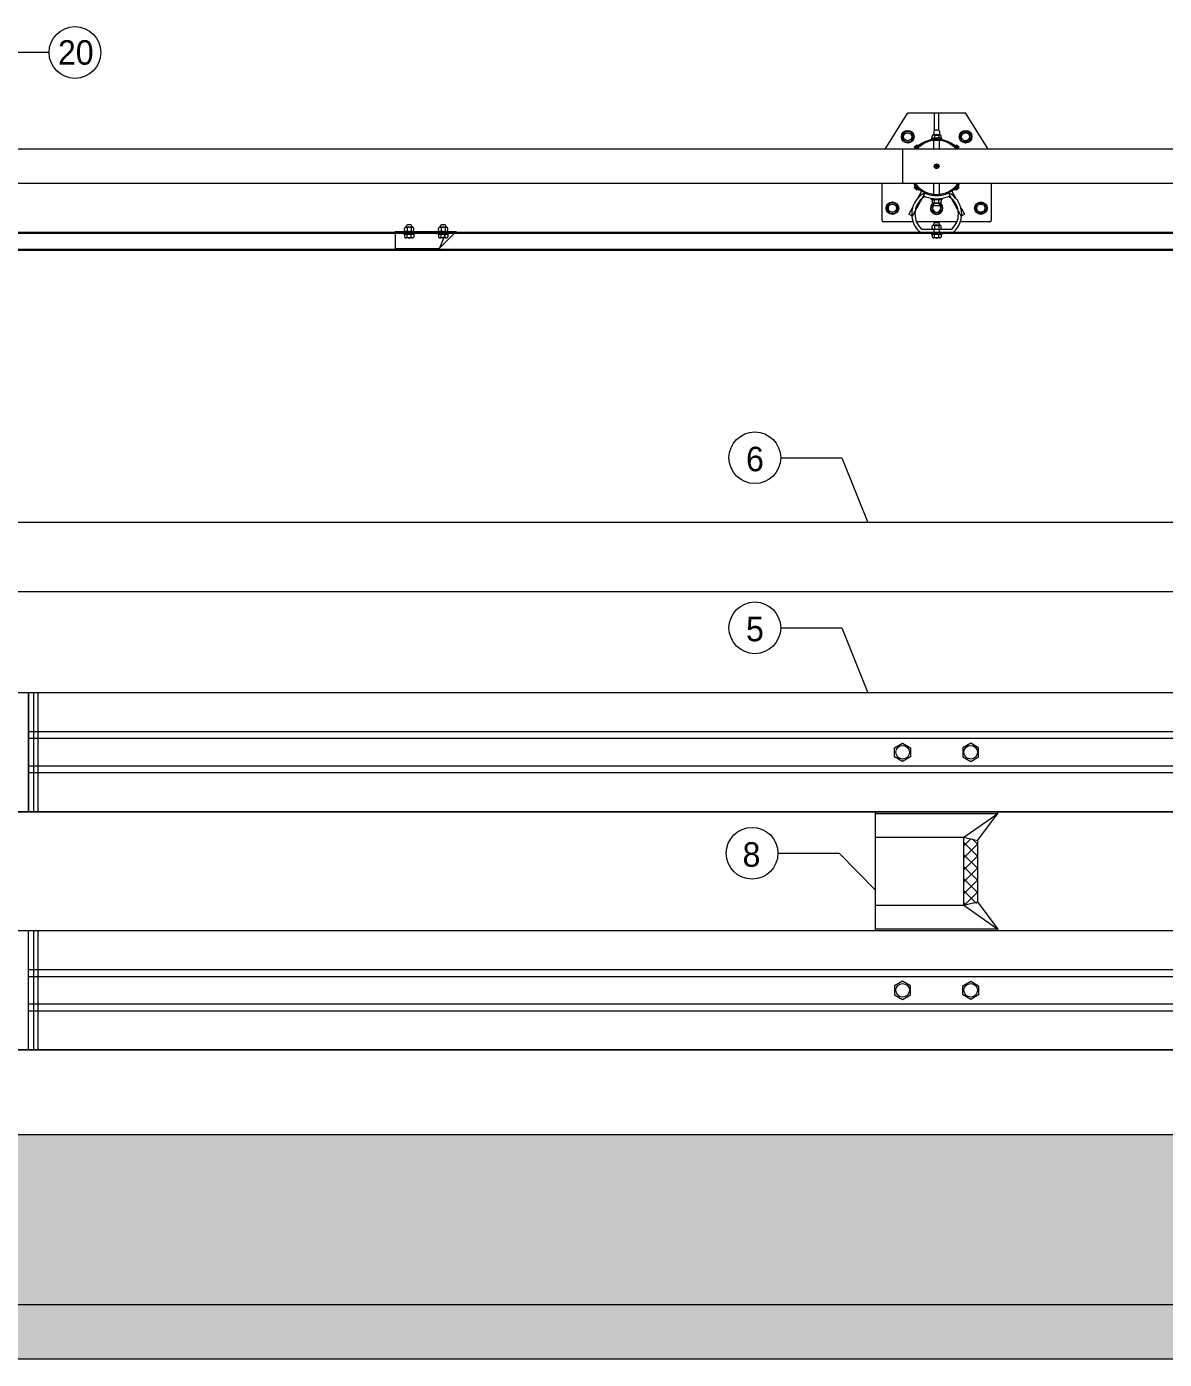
# Model space of a CAD drawing. Header units: millimetres. Extents: x 52484 to 62576, y 42216 to 49344.
# Drawn here: x 53996 to 55668, y 45560 to 47519 of the extents above; entities that cross this region are included whole.
import ezdxf

# ---------------------------------------------------------------- set-up
doc = ezdxf.new("R2010")
doc.units = ezdxf.units.MM
doc.header["$MEASUREMENT"] = 0
doc.layers.get('0').update_dxf_attribs({"lineweight": 13})
doc.layers.add('CS-TABL-TEX2', color=7, linetype='Continuous')
doc.layers.add('숨은선', color=252, linetype='Continuous', lineweight=9)
doc.layers.add('지시선', color=1, linetype='Continuous', lineweight=9)
doc.styles.add('T25', font='')
doc.styles.get('T25').set_extended_font_data('Dotum')

msp = doc.modelspace()

# ---------------------------------------------------------------- hatches: boundary and pattern name
at = {"layer": '숨은선'}
h = msp.add_hatch(dxfattribs=at)
h.set_pattern_fill('AR-CONC', color=256, scale=30, style=0)
h.set_pattern_definition([(50, (984.88, 24472.34), (215.17805, -18.82564), [22.5, -247.5]), (355, (984.88, 24472.34), (-41.6254, 225.65764), [18, -198]), (100.45144, (1002.82, 24470.77), (173.55265, 206.832), [19.12206, -210.3426]), (46.1842, (984.88, 24532.34), (320.1724, -49.6558), [33.75, -371.25]), (96.63564, (1011.57, 24528.2), (280.3986, 292.2356), [28.6831, -315.5141]), (351.18416, (984.9, 24532.34), (280.3986, 292.2356), [27, -297]), (21, (1014.88, 24517.34), (179.0721, -120.78567), [22.5, -247.5]), (326, (1014.88, 24517.34), (72.9946, 217.545), [18, -198]), (71.45144, (1029.8, 24507.27), (252.0667, 96.75935), [19.12206, -210.3426]), (37.5, (984.885, 24472.34), (3.64796, 99.86816), [0, -195.6, 0, -201, 0, -198.75]), (7.5, (984.88, 24472.34), (78.92086, 118.32351), [0, -114.6, 0, -191.1, 0, -75.75]), (327.5, (917.985, 24472.34), (160.14673, -6.76646), [0, -75, 0, -234, 0, -310.5]), (317.5, (887.98, 24472.34), (174.95585, 30.0315), [0, -97.5, 0, -155.4, 0, -220.5])])
edge = h.paths.add_edge_path()
edge.add_line((56356.5, 45889.8), (53974.4, 45889.8))
edge.add_line((53974.4, 45889.8), (53974.4, 45699.8))
edge.add_arc((53964.4, 45699.8), 10, 180, 360, ccw=False)
edge.add_line((53954.4, 45699.8), (53954.4, 45889.8))
edge.add_line((53954.4, 45889.8), (53844.4, 45889.8))
edge.add_line((53844.4, 45889.8), (53844.4, 45699.8))
edge.add_arc((53834.4, 45699.8), 10, 180, 360, ccw=False)
edge.add_line((53824.4, 45699.8), (53824.4, 45889.8))
edge.add_line((53824.4, 45889.8), (53714.4, 45889.8))
edge.add_line((53714.4, 45889.8), (53714.4, 45699.8))
edge.add_arc((53704.4, 45699.8), 10, 180, 360, ccw=False)
edge.add_line((53694.4, 45699.8), (53694.4, 45889.8))
edge.add_line((53694.4, 45889.8), (53484, 45889.8))
edge.add_line((53484, 45889.8), (53484, 45639.8))
edge.add_line((53484, 45639.8), (56356.5, 45639.8))
edge.add_line((56356.5, 45639.8), (56356.5, 45889.8))
edge = h.paths.add_edge_path()
edge.add_line((56694.4, 45889.8), (56356.5, 45889.8))
edge.add_line((56356.5, 45889.8), (56356.5, 45639.8))
edge.add_line((56356.5, 45639.8), (60534.5, 45639.8))
edge.add_line((60534.5, 45639.8), (60534.5, 45889.8))
edge.add_line((60534.5, 45889.8), (56974.4, 45889.8))
edge.add_line((56974.4, 45889.8), (56974.4, 45699.8))
edge.add_arc((56964.4, 45699.8), 10, 180, 360, ccw=False)
edge.add_line((56954.4, 45699.8), (56954.4, 45889.8))
edge.add_line((56954.4, 45889.8), (56844.4, 45889.8))
edge.add_line((56844.4, 45889.8), (56844.4, 45699.8))
edge.add_arc((56834.4, 45699.8), 10, 180, 360, ccw=False)
edge.add_line((56824.4, 45699.8), (56824.4, 45889.8))
edge.add_line((56824.4, 45889.8), (56714.4, 45889.8))
edge.add_line((56714.4, 45889.8), (56714.4, 45699.8))
edge.add_arc((56704.4, 45699.8), 10, 180, 360, ccw=False)
edge.add_line((56694.4, 45699.8), (56694.4, 45889.8))
h = msp.add_hatch(dxfattribs=at)
h.set_pattern_fill('ANSI36', color=256, scale=150, style=0)
h.set_pattern_definition([(45, (984.885, 24472.338), (9.943689, 36.4601934), [46.875, -9.375, 0, -9.375])])
h.paths.add_polyline_path([(60534.5, 45639.8), (56356.5, 45639.8), (56356.5, 45559.8), (60534.5, 45559.8)])
h.paths.add_polyline_path([(53484, 45639.8), (53484, 45559.8), (56356.5, 45559.8), (56356.5, 45639.8)])

# ---------------------------------------------------------------- linework, layer by layer
at = {"color": 7}
for p, q in [((55258, 47339.1, 0), (55291.1, 47392.1, 0)), ((55291.1, 47392.1, 0), (55376.1, 47392.1, 0)), ((55330.6, 47366.2, 0), (55330.6, 47392.1, 0)), ((55330.6, 47392.1, 0), (55336.6, 47392.1, 0)), ((55336.6, 47366.2, 0), (55336.6, 47392.1, 0)), ((55409.3, 47339.1, 0), (55376.1, 47392.1, 0)), ((55286.8, 47364.6, 0), (55282.5, 47357.1, 0)), ((55282.5, 47357.1, 0), (55286.8, 47349.6, 0)), ((55295.5, 47364.6, 0), (55286.8, 47364.6, 0)), ((55299.8, 47357.1, 0), (55295.5, 47364.6, 0)), ((55295.5, 47349.6, 0), (55299.8, 47357.1, 0)), ((55341.1, 47354.9, 0), (55326.1, 47354.9, 0)), ((55326.1, 47354.9, 0), (55326.1, 47353.4, 0)), ((55326.9, 47355.7, 0), (55326.9, 47358.1, 0)), ((55338.6, 47359.9, 0), (55328.7, 47359.9, 0)), ((55329.6, 47365.2, 0), (55331.1, 47366.7, 0)), ((55329.6, 47365.2, 0), (55329.6, 47359.9, 0)), ((55330.6, 47359.6, 0), (55336.6, 47359.6, 0)), ((55330.6, 47359, 0), (55330.6, 47354.9, 0)), ((55336.1, 47366.7, 0), (55331.1, 47366.7, 0)), ((55337.6, 47365.2, 0), (55336.1, 47366.7, 0)), ((55336.8, 47359, 0), (55336.8, 47354.9, 0)), ((55337.6, 47365.2, 0), (55337.6, 47359.9, 0)), ((55340.4, 47355.7, 0), (55340.4, 47358.1, 0)), ((55341.1, 47353.4, 0), (55341.1, 47354.9, 0)), ((55367.5, 47357.1, 0), (55371.8, 47364.6, 0)), ((55371.8, 47349.6, 0), (55367.5, 47357.1, 0)), ((55371.8, 47364.6, 0), (55380.5, 47364.6, 0)), ((55380.5, 47364.6, 0), (55384.8, 47357.1, 0)), ((55384.8, 47357.1, 0), (55380.5, 47349.6, 0)), ((55286.8, 47349.6, 0), (55295.5, 47349.6, 0)), ((55300.9, 47342, 0), (55303.9, 47345, 0)), ((55301.9, 47340.2, 0), (55300.9, 47341.2, 0)), ((55303, 47341.2, 0), (55301.8, 47342.4, 0)), ((55301.9, 47340.2, 0), (55305.7, 47344, 0)), ((55304.7, 47342.9, 0), (55303.6, 47344.1, 0)), ((55305.7, 47344, 0), (55304.8, 47345, 0)), ((55307.6, 47345.4, 0), (55308.2, 47344.6, 0)), ((55326.1, 47353.4, 0), (55341.1, 47353.4, 0)), ((55329.6, 47353.2, 0), (55329.6, 47353.4, 0)), ((55329.6, 47339.1, 0), (55329.6, 47351.6, 0)), ((55330.6, 47353.4, 0), (55336.6, 47353.4, 0)), ((55337.6, 47353.2, 0), (55337.6, 47353.4, 0)), ((55337.6, 47339.1, 0), (55337.6, 47351.6, 0)), ((55359.7, 47345.4, 0), (55359.1, 47344.6, 0)), ((55361.6, 47344, 0), (55362.5, 47345, 0)), ((55365.4, 47340.2, 0), (55361.6, 47344, 0)), ((55362.6, 47342.9, 0), (55363.7, 47344.1, 0)), ((55366.4, 47342, 0), (55363.4, 47345, 0)), ((55364.3, 47341.2, 0), (55365.4, 47342.4, 0)), ((55365.4, 47340.2, 0), (55366.4, 47341.2, 0)), ((55380.5, 47349.6, 0), (55371.8, 47349.6, 0)), ((55253.6, 47234.1, 0), (55253.6, 47288.3, 0)), ((55300.5, 47285.8, 0), (55301.3, 47286.4, 0)), ((55301.9, 47284, 0), (55300.9, 47283, 0)), ((55300.9, 47282.1, 0), (55303.9, 47279.2, 0)), ((55303, 47282.9, 0), (55301.8, 47281.8, 0)), ((55301.9, 47284, 0), (55305.7, 47280.2, 0)), ((55304.7, 47281.2, 0), (55303.6, 47280.1, 0)), ((55305.7, 47280.2, 0), (55304.8, 47279.2, 0)), ((55311.3, 47277.2, 0), (55305.6, 47266.6, 0)), ((55307.6, 47278.7, 0), (55308.2, 47279.5, 0)), ((55329.6, 47272.6, 0), (55329.6, 47288.3, 0)), ((55337.6, 47272.6, 0), (55337.6, 47288.3, 0)), ((55356, 47277.2, 0), (55361.7, 47266.6, 0)), ((55359.7, 47278.7, 0), (55359.1, 47279.5, 0)), ((55365.4, 47284, 0), (55361.6, 47280.2, 0)), ((55361.6, 47280.2, 0), (55362.5, 47279.2, 0)), ((55362.6, 47281.2, 0), (55363.7, 47280.1, 0)), ((55366.4, 47282.1, 0), (55363.4, 47279.2, 0)), ((55364.3, 47282.9, 0), (55365.4, 47281.8, 0)), ((55365.4, 47284, 0), (55366.4, 47283, 0)), ((55366.8, 47285.8, 0), (55366, 47286.4, 0)), ((55413.6, 47288.3, 0), (55413.6, 47234.1, 0)), ((55264.3, 47259.6, 0), (55260, 47252.1, 0)), ((55273, 47259.6, 0), (55264.3, 47259.6, 0)), ((55277.3, 47252.1, 0), (55273, 47259.6, 0)), ((55311.8, 47266.1, 0), (55302, 47248.1, 0)), ((55316.4, 47274.6, 0), (55316, 47273.9, 0)), ((55325, 47252.1, 0), (55329.3, 47259.5, 0)), ((55326.1, 47266, 0), (55341.1, 47266, 0)), ((55326.1, 47264.5, 0), (55326.1, 47266, 0)), ((55341.1, 47264.5, 0), (55326.1, 47264.5, 0)), ((55326.9, 47263.7, 0), (55326.9, 47261.3, 0)), ((55338.6, 47259.5, 0), (55328.7, 47259.5, 0)), ((55329.6, 47266, 0), (55329.6, 47266.2, 0)), ((55329.6, 47257, 0), (55329.6, 47259.5, 0)), ((55329.6, 47257, 0), (55331.1, 47255.5, 0)), ((55330.6, 47260.4, 0), (55330.6, 47264.5, 0)), ((55337.6, 47257, 0), (55336.1, 47255.5, 0)), ((55336.8, 47260.4, 0), (55336.8, 47264.5, 0)), ((55337.6, 47266, 0), (55337.6, 47266.2, 0)), ((55337.6, 47257, 0), (55337.6, 47259.5, 0)), ((55338, 47259.5, 0), (55342.3, 47252.1, 0)), ((55340.4, 47263.7, 0), (55340.4, 47261.3, 0)), ((55341.1, 47266, 0), (55341.1, 47264.5, 0)), ((55350.9, 47274.6, 0), (55351.3, 47273.9, 0)), ((55355.5, 47266.1, 0), (55365.3, 47248.1, 0)), ((55390, 47252.1, 0), (55394.3, 47259.6, 0)), ((55394.3, 47259.6, 0), (55403, 47259.6, 0)), ((55403, 47259.6, 0), (55407.3, 47252.1, 0)), ((55260, 47252.1, 0), (55264.3, 47244.6, 0)), ((55264.3, 47244.6, 0), (55273, 47244.6, 0)), ((55273, 47244.6, 0), (55277.3, 47252.1, 0)), ((55298.2, 47253, 0), (55292.9, 47243.2, 0)), ((55297, 47240.9, 0), (55292.9, 47243.2, 0)), ((55329.3, 47244.6, 0), (55325, 47252.1, 0)), ((55338, 47244.6, 0), (55329.3, 47244.6, 0)), ((55336.1, 47255.5, 0), (55331.1, 47255.5, 0)), ((55342.3, 47252.1, 0), (55338, 47244.6, 0)), ((55369, 47253, 0), (55374.4, 47243.2, 0)), ((55370.2, 47240.9, 0), (55374.4, 47243.2, 0)), ((55394.3, 47244.6, 0), (55390, 47252.1, 0)), ((55403, 47244.6, 0), (55394.3, 47244.6, 0)), ((55407.3, 47252.1, 0), (55403, 47244.6, 0)), ((54551.6, 47219.8, 0), (54551.6, 47222.2, 0)), ((54563.3, 47224, 0), (54553.4, 47224, 0)), ((54554.3, 47224, 0), (54554.3, 47226, 0)), ((54555.3, 47223.1, 0), (54555.3, 47218.8, 0)), ((54560.8, 47227.5, 0), (54555.8, 47227.5, 0)), ((54561.4, 47223.1, 0), (54561.4, 47218.8, 0)), ((54562.3, 47224, 0), (54562.3, 47226, 0)), ((54565.1, 47219.8, 0), (54565.1, 47222.2, 0)), ((54601.6, 47219.8, 0), (54601.6, 47222.2, 0)), ((54613.3, 47224, 0), (54603.4, 47224, 0)), ((54604.3, 47224, 0), (54604.3, 47226, 0)), ((54605.3, 47223.1, 0), (54605.3, 47218.8, 0)), ((54610.8, 47227.5, 0), (54605.8, 47227.5, 0)), ((54611.4, 47223.1, 0), (54611.4, 47218.8, 0)), ((54612.3, 47224, 0), (54612.3, 47226, 0)), ((54615.1, 47219.8, 0), (54615.1, 47222.2, 0)), ((55298.9, 47232.1, 0), (55255.6, 47232.1, 0)), ((55363.3, 47232.1, 0), (55304, 47232.1, 0)), ((55326.9, 47222.9, 0), (55326.9, 47225.3, 0)), ((55338.6, 47227.1, 0), (55328.7, 47227.1, 0)), ((55329.6, 47227.1, 0), (55329.6, 47229.2, 0)), ((55330.6, 47226.6, 0), (55336.6, 47226.6, 0)), ((55330.6, 47226.2, 0), (55330.6, 47222, 0)), ((55336.1, 47230.7, 0), (55331.1, 47230.7, 0)), ((55336.7, 47226.2, 0), (55336.7, 47222, 0)), ((55337.6, 47227.1, 0), (55337.6, 47229.2, 0)), ((55340.4, 47222.9, 0), (55340.4, 47225.3, 0)), ((55411.6, 47232.1, 0), (55368.4, 47232.1, 0))]:
    msp.add_line(p, q, dxfattribs=at)
for p, q in [((59884.7, 47339.1, 0), (53782.5, 47339.1, 0)), ((55283.6, 47339.1, 0), (55283.6, 47288.3, 0)), ((59884.7, 47288.3, 0), (53782.5, 47288.3, 0)), ((54537.7, 47218, 0), (54627.7, 47218, 0)), ((54537.7, 47216.4, 0), (54537.7, 47218, 0)), ((54627.7, 47216.4, 0), (54627.7, 47218, 0)), ((55312.7, 47221.1, 0), (55354.6, 47221.1, 0)), ((56743, 47216.4, 0), (53924, 47216.4, 0)), ((54537.7, 47216.4, 0), (54627.7, 47216.4, 0)), ((55312.7, 47216.4, 0), (55354.6, 47216.4, 0)), ((56743, 47189.8, 0), (53924, 47189.8, 0)), ((60534.5, 46789.8, 0), (53731.3, 46789.8, 0)), ((56762.6, 46688.2, 0), (53904.6, 46688.2, 0)), ((60506.8, 46539.8, 0), (53748.6, 46539.8, 0)), ((53999, 46364.8, 0), (53999, 46539.8, 0)), ((53999, 46364.8, 0), (53999, 46539.8, 0)), ((54007, 46364.8, 0), (54007, 46539.8, 0)), ((54007, 46364.8, 0), (54007, 46539.8, 0)), ((54013, 46364.8, 0), (54013, 46539.8, 0)), ((54013, 46364.8, 0), (54013, 46539.8, 0)), ((55271.9, 46459, 0), (55283.6, 46465.8, 0)), ((55271.9, 46445.5, 0), (55271.9, 46459, 0)), ((55283.6, 46465.8, 0), (55295.3, 46459, 0)), ((55295.3, 46459, 0), (55295.3, 46445.5, 0)), ((55383.6, 46465.8, 0), (55371.9, 46459, 0)), ((55371.9, 46459, 0), (55371.9, 46445.5, 0)), ((55395.3, 46459, 0), (55383.6, 46465.8, 0)), ((55395.3, 46445.5, 0), (55395.3, 46459, 0)), ((55283.6, 46438.8, 0), (55271.9, 46445.5, 0)), ((55295.3, 46445.5, 0), (55283.6, 46438.8, 0)), ((55371.9, 46445.5, 0), (55383.6, 46438.8, 0)), ((55383.6, 46438.8, 0), (55395.3, 46445.5, 0)), ((60550.4, 46364.8, 0), (53763.7, 46364.8, 0)), ((55243.6, 46189.8, 0), (55243.6, 46364.8, 0)), ((55423.6, 46362.3, 0), (55423.6, 46364.8, 0)), ((55373.6, 46327.3, 0), (55393.6, 46322.3, 0)), ((55373.6, 46227.3, 0), (55393.6, 46232.3, 0)), ((60496.8, 46189.8, 0), (53748.6, 46189.8, 0)), ((53999, 46014.8, 0), (53999, 46189.8, 0)), ((53999, 46014.8, 0), (53999, 46189.8, 0)), ((54007, 46014.8, 0), (54007, 46189.8, 0)), ((54007, 46014.8, 0), (54007, 46189.8, 0)), ((54013, 46014.8, 0), (54013, 46189.8, 0)), ((54013, 46014.8, 0), (54013, 46189.8, 0)), ((55423.6, 46189.8, 0), (55423.6, 46192.3, 0)), ((55283.6, 46115.8, 0), (55271.9, 46109, 0)), ((55271.9, 46109, 0), (55271.9, 46095.5, 0)), ((55295.3, 46109, 0), (55283.6, 46115.8, 0)), ((55295.3, 46095.5, 0), (55295.3, 46109, 0)), ((55371.9, 46109, 0), (55383.6, 46115.8, 0)), ((55371.9, 46095.5, 0), (55371.9, 46109, 0)), ((55383.6, 46115.8, 0), (55395.3, 46109, 0)), ((55395.3, 46109, 0), (55395.3, 46095.5, 0)), ((55271.9, 46095.5, 0), (55283.6, 46088.8, 0)), ((55283.6, 46088.8, 0), (55295.3, 46095.5, 0)), ((55383.6, 46088.8, 0), (55371.9, 46095.5, 0)), ((55395.3, 46095.5, 0), (55383.6, 46088.8, 0)), ((60534.5, 46014.8, 0), (53763.7, 46014.8, 0)), ((60534.5, 45889.8, 0), (53484, 45889.8, 0)), ((60534.5, 45639.8, 0), (53484, 45639.8, 0)), ((60534.5, 45559.8, 0), (53484, 45559.8, 0))]:
    msp.add_line(p, q)
at = {"linetype": 'ByBlock'}
for p, q in [((55333.5, 47315, 0), (55333.5, 47317, 0)), ((55333.7, 47315, 0), (55333.7, 47317, 0)), ((55330.3, 47313.8, 0), (55332.2, 47313.8, 0)), ((55330.3, 47313.5, 0), (55332.2, 47313.5, 0)), ((55333.5, 47312.3, 0), (55333.5, 47310.4, 0)), ((55333.7, 47312.3, 0), (55333.7, 47310.4, 0)), ((55336.9, 47313.8, 0), (55334.9, 47313.8, 0)), ((55336.9, 47313.5, 0), (55334.9, 47313.5, 0))]:
    msp.add_line(p, q, dxfattribs=at)
at = {"color": 251}
for p, q in [((55316, 47273.9, 0), (55311.8, 47266.1, 0)), ((55351.3, 47273.9, 0), (55355.5, 47266.1, 0)), ((55297, 47240.9, 0), (55297.9, 47240.4, 0)), ((55297.9, 47240.4, 0), (55302, 47248.1, 0)), ((55365.3, 47248.1, 0), (55369.4, 47240.4, 0)), ((55370.2, 47240.9, 0), (55369.4, 47240.4, 0))]:
    msp.add_line(p, q, dxfattribs=at)
at = {"color": 8}
for p, q in [((54612.7, 47218, 0), (54602.8, 47193.2, 0)), ((54537.7, 47216.4, 0), (54537.7, 47193, 0)), ((54603.4, 47193.7, 0), (54626.1, 47216.4, 0)), ((54537.7, 47193, 0), (54601.6, 47193, 0)), ((55373.6, 46314.8, 0), (55384, 46325.2, 0)), ((55393.6, 46299.4, 0), (55373.6, 46319.4, 0)), ((55373.6, 46297.1, 0), (55393.6, 46317.1, 0)), ((55393.6, 46317, 0), (55385.6, 46325.1, 0)), ((55393.6, 46281.7, 0), (55373.6, 46301.7, 0)), ((55373.6, 46279.4, 0), (55393.6, 46299.4, 0)), ((55393.6, 46264, 0), (55373.6, 46284, 0)), ((55373.6, 46261.8, 0), (55393.6, 46281.8, 0)), ((55393.6, 46246.3, 0), (55373.6, 46266.3, 0)), ((55373.6, 46244.1, 0), (55393.6, 46264.1, 0)), ((55392.1, 46230.1, 0), (55373.6, 46248.7, 0)), ((55375.7, 46228.5, 0), (55393.6, 46246.4, 0)), ((55376.1, 46228.5, 0), (55373.6, 46231, 0))]:
    msp.add_line(p, q, dxfattribs=at)
at = {"color": 7}
for centre, radius in [((55291.1, 47357.1, 0), 9.25), ((55291.1, 47357.1, 0), 6), ((55376.1, 47357.1, 0), 9.25), ((55376.1, 47357.1, 0), 6), ((55268.6, 47252.1, 0), 9.25), ((55268.6, 47252.1, 0), 6), ((55398.6, 47252.1, 0), 9.25), ((55398.6, 47252.1, 0), 6)]:
    msp.add_circle(centre, radius, dxfattribs=at)
for radius in [3.5, 3.31]:
    msp.add_circle((55333.6, 47313.7, 0), radius)
for centre, radius, start, end in [((55328.7, 47358.1, 0), 1.8, 90, 180), ((55328.7, 47355.7, 0), 1.8, 180, 206.3886), ((55328.2, 47356.1, 0), 3.75, 50.0886, 85.3485), ((55333.7, 47354, 0), 5.91, 58.4504, 121.5496), ((55339.2, 47356.1, 0), 3.75, 95.293, 129.9114), ((55338.6, 47358.1, 0), 1.8, 0, 90), ((55338.6, 47355.7, 0), 1.8, 333.6114, 0), ((55301.3, 47341.6, 0), 0.6, 134.7627, 224.7627), ((55303.3, 47338.2, 0), 4.38, 109.8191, 125.4443), ((55333.6, 47312.1, 0), 42.3, 127.9626, 140.335), ((55303.8, 47342.1, 0), 2, 97.8928, 171.6326), ((55333.6, 47312.1, 0), 41.3, 40.8252, 139.1748), ((55307.7, 47342.5, 0), 4.38, 144.0812, 159.7063), ((55304.3, 47344.5, 0), 0.6, 44.7627, 134.7627), ((55333.6, 47312.1, 0), 39.7, 42.8515, 137.1485), ((55333.6, 47312.1, 0), 42.3, 39.665, 52.0374), ((55363, 47344.5, 0), 0.6, 45.2373, 135.2373), ((55359.6, 47342.5, 0), 4.38, 20.2937, 35.9188), ((55363.5, 47342.1, 0), 2, 8.3674, 82.1072), ((55364, 47338.2, 0), 4.38, 54.5557, 70.1809), ((55365.9, 47341.6, 0), 0.6, 315.2373, 45.2373), ((55333.6, 47312.1, 0), 41.3, 215.1887, 324.8113), ((55333.6, 47312.1, 0), 42.3, 218.4566, 232.0374), ((55301.3, 47282.6, 0), 0.6, 135.2373, 225.2373), ((55303.3, 47285.9, 0), 4.38, 234.5557, 250.1809), ((55303.8, 47282.1, 0), 2, 188.3674, 262.1072), ((55333.6, 47312.1, 0), 39.7, 216.8338, 323.1662), ((55307.7, 47281.6, 0), 4.38, 200.2937, 215.9188), ((55304.3, 47279.6, 0), 0.6, 225.2373, 315.2373), ((55333.6, 47312.1, 0), 42.3, 307.9626, 321.5434), ((55363, 47279.6, 0), 0.6, 224.7627, 314.7627), ((55359.6, 47281.6, 0), 4.38, 324.0812, 339.7063), ((55363.5, 47282.1, 0), 2, 277.8928, 351.6326), ((55364, 47285.9, 0), 4.38, 289.8191, 305.4443), ((55365.9, 47282.6, 0), 0.6, 314.7627, 44.7627), ((55333.6, 47252.1, 0), 9.25, 125.6647, 54.185), ((55328.7, 47263.7, 0), 1.8, 153.6114, 180), ((55328.7, 47261.3, 0), 1.8, 180, 270), ((55333.6, 47252.1, 0), 6, 128.5718, 51.4283), ((55328.2, 47263.3, 0), 3.75, 274.6515, 309.9114), ((55333.7, 47265.4, 0), 5.91, 238.4504, 301.5496), ((55339.2, 47263.3, 0), 3.75, 230.0886, 264.707), ((55338.6, 47261.3, 0), 1.8, 270, 0), ((55338.6, 47263.7, 0), 1.8, 0, 26.3886), ((54553.4, 47222.2, 0), 1.8, 90, 180), ((54553.4, 47219.8, 0), 1.81, 179.9449, 262.4314), ((54552.8, 47220.2, 0), 3.75, 50.0886, 85.0279), ((54552.8, 47221.7, 0), 3.77, 275.3415, 310.1988), ((54553.4, 47219.8, 0), 1.8, 269.3487, 270), ((54555.8, 47226, 0), 1.5, 90, 180), ((54558.3, 47218.1, 0), 5.91, 58.4504, 121.5496), ((54558.3, 47223.9, 0), 5.91, 238.4504, 301.5496), ((54560.8, 47226, 0), 1.5, 0, 90), ((54563.8, 47220.2, 0), 3.75, 94.9721, 129.9114), ((54563.9, 47221.7, 0), 3.77, 229.8012, 264.6585), ((54563.3, 47222.2, 0), 1.8, 0, 90), ((54563.3, 47219.8, 0), 1.81, 277.5686, 0.0551), ((54603.4, 47222.2, 0), 1.8, 90, 180), ((54603.4, 47219.8, 0), 1.81, 179.9449, 262.4314), ((54602.8, 47220.2, 0), 3.75, 50.0886, 85.0279), ((54602.8, 47221.7, 0), 3.77, 275.3415, 310.1988), ((54603.4, 47219.8, 0), 1.8, 269.3487, 270), ((54605.8, 47226, 0), 1.5, 90, 180), ((54608.3, 47218.1, 0), 5.91, 58.4504, 121.5496), ((54608.3, 47223.9, 0), 5.91, 238.4504, 301.5496), ((54610.8, 47226, 0), 1.5, 0, 90), ((54613.8, 47220.2, 0), 3.75, 94.9721, 129.9114), ((54613.9, 47221.7, 0), 3.77, 229.8012, 264.6585), ((54613.3, 47222.2, 0), 1.8, 0, 90), ((54613.3, 47219.8, 0), 1.81, 277.5686, 0.0551), ((55255.6, 47234.1, 0), 2, 180, 270), ((55328.7, 47225.3, 0), 1.8, 90, 180), ((55328.7, 47222.9, 0), 1.81, 179.9449, 262.4314), ((55328.1, 47223.4, 0), 3.75, 50.0886, 85.0279), ((55328.1, 47224.9, 0), 3.77, 275.3415, 310.1988), ((55328.7, 47222.9, 0), 1.8, 269.3487, 270), ((55331.1, 47229.2, 0), 1.5, 90, 180), ((55333.6, 47221.2, 0), 5.91, 58.4504, 121.5496), ((55333.6, 47227, 0), 5.91, 238.4504, 301.5496), ((55336.1, 47229.2, 0), 1.5, 0, 90), ((55339.1, 47223.4, 0), 3.75, 94.9721, 129.9114), ((55339.2, 47224.9, 0), 3.77, 229.8012, 264.6585), ((55338.6, 47225.3, 0), 1.8, 0, 90), ((55338.6, 47222.9, 0), 1.81, 277.5686, 0.0551), ((55411.6, 47234.1, 0), 2, 270, 0)]:
    msp.add_arc(centre, radius, start, end, dxfattribs=at)
at = {"linetype": 'ByBlock'}
for centre, start, end in [((55332.2, 47315, 0), 270, 0), ((55332.2, 47312.3, 0), 0, 90), ((55334.9, 47315, 0), 180, 270), ((55334.9, 47312.3, 0), 90, 180)]:
    msp.add_arc(centre, 1.22, start, end, dxfattribs=at)
for centre, radius, start, end in [((55331.9, 47243.6, 0), 35, 123.6447, 180), ((55331.9, 47243.6, 0), 30.2, 123.6447, 180), ((55316.5, 47266.6, 0), 7.25, 69.3811, 123.6447), ((55316.5, 47266.6, 0), 2.5, 69.3811, 123.6447), ((55333.6, 47312.1, 0), 46, 249.3811, 290.6189), ((55333.6, 47312.1, 0), 41.3, 249.3811, 290.6189), ((55350.7, 47266.6, 0), 7.25, 56.3553, 110.6189), ((55350.7, 47266.6, 0), 2.5, 56.3553, 110.6189), ((55335.4, 47243.6, 0), 30.2, 0, 56.3553), ((55335.4, 47243.6, 0), 35, 0, 56.3553), ((55331.9, 47243.6, 0), 35, 180, 226.0724), ((55331.9, 47243.6, 0), 30.2, 180, 226.0724), ((55335.4, 47243.6, 0), 30.2, 313.9276, 0), ((55335.4, 47243.6, 0), 35, 313.9276, 360), ((55312.7, 47223.6, 0), 7.25, 226.0724, 270), ((55312.7, 47223.6, 0), 2.5, 226.0724, 270), ((55354.6, 47223.6, 0), 2.5, 270, 313.9276), ((55354.6, 47223.6, 0), 7.25, 270, 313.9276)]:
    msp.add_arc(centre, radius, start, end)
at = {"color": 8}
msp.add_arc((54601.6, 47195.5, 0), 2.5, 270, 315, dxfattribs=at)
at = {"layer": '숨은선'}
for p, q in [((55329.6, 47221.1, 0), (55329.6, 47213.2, 0)), ((55337.6, 47213.2, 0), (55337.6, 47221.1, 0)), ((56743.5, 47214.8, 0), (53923.5, 47214.8, 0)), ((54550.8, 47214.8, 0), (54550.8, 47213.3, 0)), ((54565.8, 47213.3, 0), (54550.8, 47213.3, 0)), ((54551.6, 47212.5, 0), (54551.6, 47210.1, 0)), ((54563.3, 47208.3, 0), (54553.4, 47208.3, 0)), ((54555.3, 47209.1, 0), (54555.3, 47213.3, 0)), ((54561.4, 47209.1, 0), (54561.4, 47213.3, 0)), ((54565.1, 47212.5, 0), (54565.1, 47210.1, 0)), ((54565.8, 47214.8, 0), (54565.8, 47213.3, 0)), ((54600.8, 47214.8, 0), (54600.8, 47213.3, 0)), ((54615.8, 47213.3, 0), (54600.8, 47213.3, 0)), ((54601.6, 47212.5, 0), (54601.6, 47210.1, 0)), ((54613.3, 47208.3, 0), (54603.4, 47208.3, 0)), ((54605.3, 47209.1, 0), (54605.3, 47213.3, 0)), ((54611.4, 47209.1, 0), (54611.4, 47213.3, 0)), ((54615.1, 47212.5, 0), (54615.1, 47210.1, 0)), ((54615.8, 47214.8, 0), (54615.8, 47213.3, 0)), ((55326.1, 47214.8, 0), (55326.1, 47213.3, 0)), ((55341.1, 47213.3, 0), (55326.1, 47213.3, 0)), ((55326.9, 47212.5, 0), (55326.9, 47210.1, 0)), ((55338.6, 47208.3, 0), (55328.7, 47208.3, 0)), ((55330.6, 47209.1, 0), (55330.6, 47213.3, 0)), ((55336.7, 47209.1, 0), (55336.7, 47213.3, 0)), ((55340.4, 47212.5, 0), (55340.4, 47210.1, 0)), ((55341.1, 47214.8, 0), (55341.1, 47213.3, 0)), ((56742.6, 47191.4, 0), (53924.5, 47191.4, 0)), ((53999, 46539.8, 0), (53999, 46364.8, 0))]:
    msp.add_line(p, q, dxfattribs=at)
at = {"layer": '숨은선', "color": 0}
for p, q in [((55373.6, 46327.3, 0), (55423.6, 46362.3, 0)), ((55393.6, 46322.3, 0), (55423.6, 46362.3, 0)), ((55243.6, 46327.3, 0), (55373.6, 46327.3, 0)), ((55373.6, 46227.3, 0), (55373.6, 46327.3, 0)), ((55393.6, 46322.3, 0), (55393.6, 46232.3, 0)), ((55243.6, 46227.3, 0), (55373.6, 46227.3, 0)), ((55373.6, 46227.3, 0), (55423.6, 46192.3, 0)), ((55393.6, 46232.3, 0), (55423.6, 46192.3, 0))]:
    msp.add_line(p, q, dxfattribs=at)
at = {"layer": '숨은선', "color": 0, "elevation": 0}
for points in [[(60534.5, 46539.8), (53749, 46539.8), (53669, 46573.8)], [(60534.5, 46482.3), (53999, 46482.3)], [(60534.5, 46472.3), (53999, 46472.3)], [(53999, 46432.3), (60534.5, 46432.3)], [(53999, 46422.3), (60534.5, 46422.3)], [(53669, 46330.8), (53748.9, 46364.8), (60550.4, 46364.8)], [(55243.6, 46362.3), (55423.6, 46362.3)], [(60496.8, 46189.8), (53749, 46189.8), (53669, 46223.8)], [(55423.6, 46192.3), (55243.6, 46192.3)], [(60479.2, 46132.3), (53999, 46132.3)], [(60476.1, 46122.3), (53999, 46122.3)], [(53999, 46082.3), (60534.5, 46082.3)], [(53999, 46072.3), (60534.5, 46072.3)], [(53669, 45980.8), (53748.9, 46014.8), (60534.5, 46014.8)]]:
    msp.add_lwpolyline(points, dxfattribs=at)
at = {"layer": '숨은선'}
for centre in [(55283.6, 46452.3, 0), (55383.6, 46452.3, 0), (55283.6, 46102.3, 0), (55383.6, 46102.3, 0)]:
    msp.add_circle(centre, 10, dxfattribs=at)
for centre, radius, start, end in [((54553.4, 47212.5, 0), 1.8, 153.6114, 180), ((54553.4, 47210.1, 0), 1.8, 180, 270), ((54552.8, 47212, 0), 3.75, 274.6515, 309.9114), ((54558.3, 47214.2, 0), 5.91, 238.4504, 301.5496), ((54563.8, 47212, 0), 3.75, 230.0886, 264.707), ((54563.3, 47210.1, 0), 1.8, 270, 0), ((54563.3, 47212.5, 0), 1.8, 0, 26.3886), ((54603.4, 47212.5, 0), 1.8, 153.6114, 180), ((54603.4, 47210.1, 0), 1.8, 180, 270), ((54602.8, 47212, 0), 3.75, 274.6515, 309.9114), ((54608.3, 47214.2, 0), 5.91, 238.4504, 301.5496), ((54613.8, 47212, 0), 3.75, 230.0886, 264.707), ((54613.3, 47210.1, 0), 1.8, 270, 0), ((54613.3, 47212.5, 0), 1.8, 0, 26.3886), ((55328.7, 47212.5, 0), 1.8, 153.6114, 180), ((55328.7, 47210.1, 0), 1.8, 180, 270), ((55328.1, 47212, 0), 3.75, 274.6515, 309.9114), ((55333.6, 47214.2, 0), 5.91, 238.4504, 301.5496), ((55339.1, 47212, 0), 3.75, 230.0886, 264.707), ((55338.6, 47210.1, 0), 1.8, 270, 0), ((55338.6, 47212.5, 0), 1.8, 0, 26.3886)]:
    msp.add_arc(centre, radius, start, end, dxfattribs=at)
at = {"layer": '지시선'}
for p, q in [((54029.3, 47481, 0), (53946.8, 47481, 0)), ((55104.4, 46885.2, 0), (55194.4, 46885.2, 0)), ((55194.4, 46885.2, 0), (55232.3, 46789.8, 0)), ((55104.4, 46635.2, 0), (55194.4, 46635.2, 0)), ((55194.4, 46635.2, 0), (55232.3, 46539.8, 0)), ((55100.4, 46303.8, 0), (55190.4, 46303.8, 0)), ((55190.4, 46303.8, 0), (55243.6, 46249.5, 0))]:
    msp.add_line(p, q, dxfattribs=at)
for centre in [(54067.3, 47481, 0), (55066.4, 46885.2, 0), (55066.4, 46635.2, 0), (55062.4, 46303.8, 0)]:
    msp.add_circle(centre, 38, dxfattribs=at)

# ---------------------------------------------------------------- texts
at = {"style": 'T25'}
msp.add_text('20', height=36, dxfattribs=at).set_placement((54042.3, 47463.1, 0))
at = {"layer": 'CS-TABL-TEX2', "style": 'T25'}
for s, p in [('6', (55053.5, 46865.4, 0)), ('5', (55053.5, 46615.4, 0)), ('8', (55048.4, 46284, 0))]:
    msp.add_text(s, height=36, dxfattribs=at).set_placement(p)

doc.saveas('drawing.dxf')
